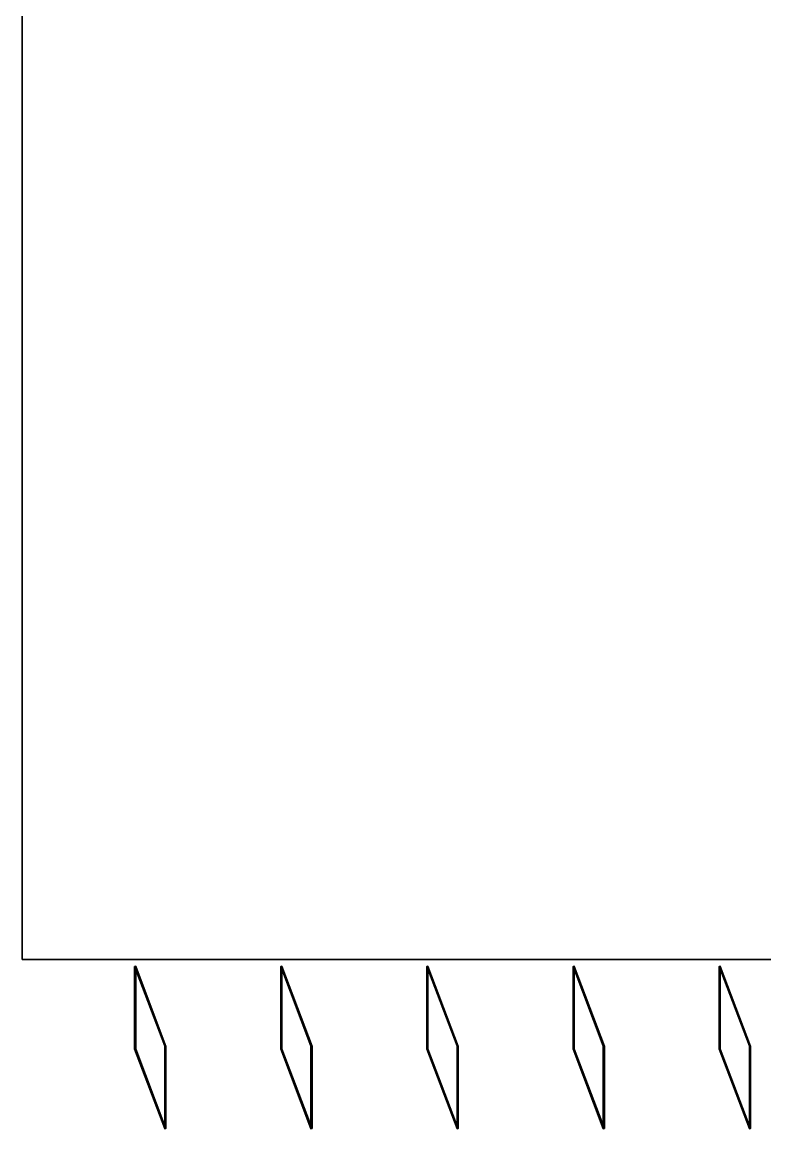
# Model space of a CAD drawing. Header units: metres. Extents: x -16.4 to 2.5, y -1.7 to 7.
# Drawn here: x -2.45 to 0.091, y -0.581 to 3.21 of the extents above; entities that cross this region are included whole.
import ezdxf

# ---------------------------------------------------------------- set-up
doc = ezdxf.new("R2010")
doc.units = ezdxf.units.M

msp = doc.modelspace()

# ---------------------------------------------------------------- linework, layer by layer
at = {"layer": 'Fixed Shading', "color": 9}
for points in [[(-2.06142, -0.02381, -1.24335), (-2.06529, -0.30738, -1.52546), (-2.06142, -0.30665, -1.52619)], [(-2.06142, -0.30665, -1.52619), (-2.06529, -0.30738, -1.52546), (-2.06142, -0.02381, -1.24335)], [(-1.9579, -0.29701, -0.97015), (-2.06529, -0.02454, -1.24262), (-2.06142, -0.02381, -1.24335)], [(-2.06142, -0.02381, -1.24335), (-2.06529, -0.02454, -1.24262), (-1.9579, -0.29701, -0.97015)], [(-2.06142, -0.02381, -0.74335), (-2.06529, -0.30738, -1.02546), (-2.06142, -0.30665, -1.02619)], [(-2.06142, -0.30665, -1.02619), (-2.06529, -0.30738, -1.02546), (-2.06142, -0.02381, -0.74335)], [(-1.9579, -0.29701, -0.47015), (-2.06529, -0.02454, -0.74262), (-2.06142, -0.02381, -0.74335)], [(-2.06142, -0.02381, -0.74335), (-2.06529, -0.02454, -0.74262), (-1.9579, -0.29701, -0.47015)], [(-2.06142, -0.02381, -0.24335), (-2.06529, -0.30738, -0.52546), (-2.06142, -0.30665, -0.52619)], [(-2.06142, -0.30665, -0.52619), (-2.06529, -0.30738, -0.52546), (-2.06142, -0.02381, -0.24335)], [(-1.9579, -0.29701, 0.02985), (-2.06529, -0.02454, -0.24262), (-2.06142, -0.02381, -0.24335)], [(-2.06142, -0.02381, -0.24335), (-2.06529, -0.02454, -0.24262), (-1.9579, -0.29701, 0.02985)], [(-2.06142, -0.02381, 0.25665), (-2.06529, -0.30738, -0.02546), (-2.06142, -0.30665, -0.02619)], [(-2.06142, -0.30665, -0.02619), (-2.06529, -0.30738, -0.02546), (-2.06142, -0.02381, 0.25665)], [(-1.9579, -0.29701, 0.52985), (-2.06529, -0.02454, 0.25738), (-2.06142, -0.02381, 0.25665)], [(-2.06142, -0.02381, 0.25665), (-2.06529, -0.02454, 0.25738), (-1.9579, -0.29701, 0.52985)], [(-2.06142, -0.02381, 0.75665), (-2.06529, -0.30738, 0.47454), (-2.06142, -0.30665, 0.47381)], [(-2.06142, -0.30665, 0.47381), (-2.06529, -0.30738, 0.47454), (-2.06142, -0.02381, 0.75665)], [(-1.9579, -0.29701, 1.02985), (-2.06529, -0.02454, 0.75738), (-2.06142, -0.02381, 0.75665)], [(-2.06142, -0.02381, 0.75665), (-2.06529, -0.02454, 0.75738), (-1.9579, -0.29701, 1.02985)], [(-2.06142, -0.02381, 1.25665), (-2.06529, -0.30738, 0.97454), (-2.06142, -0.30665, 0.97381)], [(-2.06142, -0.30665, 0.97381), (-2.06529, -0.30738, 0.97454), (-2.06142, -0.02381, 1.25665)], [(-1.9579, -0.29701, 1.52985), (-2.06529, -0.02454, 1.25738), (-2.06142, -0.02381, 1.25665)], [(-2.06142, -0.02381, 1.25665), (-2.06529, -0.02454, 1.25738), (-1.9579, -0.29701, 1.52985)], [(-1.96176, -0.58059, -1.25226), (-2.06529, -0.30738, -1.52546), (-2.06529, -0.02454, -1.24262), (-1.96176, -0.29774, -0.96941)], [(-1.96176, -0.29774, -0.96941), (-2.06529, -0.02454, -1.24262), (-2.06529, -0.30738, -1.52546), (-1.96176, -0.58059, -1.25226)], [(-1.96176, -0.58059, -0.75226), (-2.06529, -0.30738, -1.02546), (-2.06529, -0.02454, -0.74262), (-1.96176, -0.29774, -0.46941)], [(-1.96176, -0.29774, -0.46941), (-2.06529, -0.02454, -0.74262), (-2.06529, -0.30738, -1.02546), (-1.96176, -0.58059, -0.75226)], [(-1.96176, -0.58059, -0.25226), (-2.06529, -0.30738, -0.52546), (-2.06529, -0.02454, -0.24262), (-1.96176, -0.29774, 0.03059)], [(-1.96176, -0.29774, 0.03059), (-2.06529, -0.02454, -0.24262), (-2.06529, -0.30738, -0.52546), (-1.96176, -0.58059, -0.25226)], [(-1.96176, -0.58059, 0.24774), (-2.06529, -0.30738, -0.02546), (-2.06529, -0.02454, 0.25738), (-1.96176, -0.29774, 0.53059)], [(-1.96176, -0.29774, 0.53059), (-2.06529, -0.02454, 0.25738), (-2.06529, -0.30738, -0.02546), (-1.96176, -0.58059, 0.24774)], [(-1.96176, -0.58059, 0.74774), (-2.06529, -0.30738, 0.47454), (-2.06529, -0.02454, 0.75738), (-1.96176, -0.29774, 1.03059)], [(-1.96176, -0.29774, 1.03059), (-2.06529, -0.02454, 0.75738), (-2.06529, -0.30738, 0.47454), (-1.96176, -0.58059, 0.74774)], [(-1.96176, -0.58059, 1.24774), (-2.06529, -0.30738, 0.97454), (-2.06529, -0.02454, 1.25738), (-1.96176, -0.29774, 1.53059)], [(-1.96176, -0.29774, 1.53059), (-2.06529, -0.02454, 1.25738), (-2.06529, -0.30738, 0.97454), (-1.96176, -0.58059, 1.24774)], [(-1.9579, -0.29701, -0.97015), (-2.06142, -0.02381, -1.24335), (-2.06142, -0.30665, -1.52619), (-1.9579, -0.57985, -1.25299)], [(-1.9579, -0.57985, -1.25299), (-2.06142, -0.30665, -1.52619), (-2.06142, -0.02381, -1.24335), (-1.9579, -0.29701, -0.97015)], [(-1.9579, -0.29701, -0.47015), (-2.06142, -0.02381, -0.74335), (-2.06142, -0.30665, -1.02619), (-1.9579, -0.57985, -0.75299)], [(-1.9579, -0.57985, -0.75299), (-2.06142, -0.30665, -1.02619), (-2.06142, -0.02381, -0.74335), (-1.9579, -0.29701, -0.47015)], [(-1.9579, -0.29701, 0.02985), (-2.06142, -0.02381, -0.24335), (-2.06142, -0.30665, -0.52619), (-1.9579, -0.57985, -0.25299)], [(-1.9579, -0.57985, -0.25299), (-2.06142, -0.30665, -0.52619), (-2.06142, -0.02381, -0.24335), (-1.9579, -0.29701, 0.02985)], [(-1.9579, -0.29701, 0.52985), (-2.06142, -0.02381, 0.25665), (-2.06142, -0.30665, -0.02619), (-1.9579, -0.57985, 0.24701)], [(-1.9579, -0.57985, 0.24701), (-2.06142, -0.30665, -0.02619), (-2.06142, -0.02381, 0.25665), (-1.9579, -0.29701, 0.52985)], [(-1.9579, -0.29701, 1.02985), (-2.06142, -0.02381, 0.75665), (-2.06142, -0.30665, 0.47381), (-1.9579, -0.57985, 0.74701)], [(-1.9579, -0.57985, 0.74701), (-2.06142, -0.30665, 0.47381), (-2.06142, -0.02381, 0.75665), (-1.9579, -0.29701, 1.02985)], [(-1.9579, -0.29701, 1.52985), (-2.06142, -0.02381, 1.25665), (-2.06142, -0.30665, 0.97381), (-1.9579, -0.57985, 1.24701)], [(-1.9579, -0.57985, 1.24701), (-2.06142, -0.30665, 0.97381), (-2.06142, -0.02381, 1.25665), (-1.9579, -0.29701, 1.52985)], [(-1.56142, -0.02381, -1.24335), (-1.56529, -0.30738, -1.52546), (-1.56142, -0.30665, -1.52619)], [(-1.56142, -0.30665, -1.52619), (-1.56529, -0.30738, -1.52546), (-1.56142, -0.02381, -1.24335)], [(-1.4579, -0.29701, -0.97015), (-1.56529, -0.02454, -1.24262), (-1.56142, -0.02381, -1.24335)], [(-1.56142, -0.02381, -1.24335), (-1.56529, -0.02454, -1.24262), (-1.4579, -0.29701, -0.97015)], [(-1.56142, -0.02381, -0.74335), (-1.56529, -0.30738, -1.02546), (-1.56142, -0.30665, -1.02619)], [(-1.56142, -0.30665, -1.02619), (-1.56529, -0.30738, -1.02546), (-1.56142, -0.02381, -0.74335)], [(-1.4579, -0.29701, -0.47015), (-1.56529, -0.02454, -0.74262), (-1.56142, -0.02381, -0.74335)], [(-1.56142, -0.02381, -0.74335), (-1.56529, -0.02454, -0.74262), (-1.4579, -0.29701, -0.47015)], [(-1.56142, -0.02381, -0.24335), (-1.56529, -0.30738, -0.52546), (-1.56142, -0.30665, -0.52619)], [(-1.56142, -0.30665, -0.52619), (-1.56529, -0.30738, -0.52546), (-1.56142, -0.02381, -0.24335)], [(-1.4579, -0.29701, 0.02985), (-1.56529, -0.02454, -0.24262), (-1.56142, -0.02381, -0.24335)], [(-1.56142, -0.02381, -0.24335), (-1.56529, -0.02454, -0.24262), (-1.4579, -0.29701, 0.02985)], [(-1.56142, -0.02381, 0.25665), (-1.56529, -0.30738, -0.02546), (-1.56142, -0.30665, -0.02619)], [(-1.56142, -0.30665, -0.02619), (-1.56529, -0.30738, -0.02546), (-1.56142, -0.02381, 0.25665)], [(-1.4579, -0.29701, 0.52985), (-1.56529, -0.02454, 0.25738), (-1.56142, -0.02381, 0.25665)], [(-1.56142, -0.02381, 0.25665), (-1.56529, -0.02454, 0.25738), (-1.4579, -0.29701, 0.52985)], [(-1.56142, -0.02381, 0.75665), (-1.56529, -0.30738, 0.47454), (-1.56142, -0.30665, 0.47381)], [(-1.56142, -0.30665, 0.47381), (-1.56529, -0.30738, 0.47454), (-1.56142, -0.02381, 0.75665)], [(-1.4579, -0.29701, 1.02985), (-1.56529, -0.02454, 0.75738), (-1.56142, -0.02381, 0.75665)], [(-1.56142, -0.02381, 0.75665), (-1.56529, -0.02454, 0.75738), (-1.4579, -0.29701, 1.02985)], [(-1.56142, -0.02381, 1.25665), (-1.56529, -0.30738, 0.97454), (-1.56142, -0.30665, 0.97381)], [(-1.56142, -0.30665, 0.97381), (-1.56529, -0.30738, 0.97454), (-1.56142, -0.02381, 1.25665)], [(-1.4579, -0.29701, 1.52985), (-1.56529, -0.02454, 1.25738), (-1.56142, -0.02381, 1.25665)], [(-1.56142, -0.02381, 1.25665), (-1.56529, -0.02454, 1.25738), (-1.4579, -0.29701, 1.52985)], [(-1.46176, -0.58059, -1.25226), (-1.56529, -0.30738, -1.52546), (-1.56529, -0.02454, -1.24262), (-1.46176, -0.29774, -0.96941)], [(-1.46176, -0.29774, -0.96941), (-1.56529, -0.02454, -1.24262), (-1.56529, -0.30738, -1.52546), (-1.46176, -0.58059, -1.25226)], [(-1.46176, -0.58059, -0.75226), (-1.56529, -0.30738, -1.02546), (-1.56529, -0.02454, -0.74262), (-1.46176, -0.29774, -0.46941)], [(-1.46176, -0.29774, -0.46941), (-1.56529, -0.02454, -0.74262), (-1.56529, -0.30738, -1.02546), (-1.46176, -0.58059, -0.75226)], [(-1.46176, -0.58059, -0.25226), (-1.56529, -0.30738, -0.52546), (-1.56529, -0.02454, -0.24262), (-1.46176, -0.29774, 0.03059)], [(-1.46176, -0.29774, 0.03059), (-1.56529, -0.02454, -0.24262), (-1.56529, -0.30738, -0.52546), (-1.46176, -0.58059, -0.25226)], [(-1.46176, -0.58059, 0.24774), (-1.56529, -0.30738, -0.02546), (-1.56529, -0.02454, 0.25738), (-1.46176, -0.29774, 0.53059)], [(-1.46176, -0.29774, 0.53059), (-1.56529, -0.02454, 0.25738), (-1.56529, -0.30738, -0.02546), (-1.46176, -0.58059, 0.24774)], [(-1.46176, -0.58059, 0.74774), (-1.56529, -0.30738, 0.47454), (-1.56529, -0.02454, 0.75738), (-1.46176, -0.29774, 1.03059)], [(-1.46176, -0.29774, 1.03059), (-1.56529, -0.02454, 0.75738), (-1.56529, -0.30738, 0.47454), (-1.46176, -0.58059, 0.74774)], [(-1.46176, -0.58059, 1.24774), (-1.56529, -0.30738, 0.97454), (-1.56529, -0.02454, 1.25738), (-1.46176, -0.29774, 1.53059)], [(-1.46176, -0.29774, 1.53059), (-1.56529, -0.02454, 1.25738), (-1.56529, -0.30738, 0.97454), (-1.46176, -0.58059, 1.24774)], [(-1.4579, -0.29701, -0.97015), (-1.56142, -0.02381, -1.24335), (-1.56142, -0.30665, -1.52619), (-1.4579, -0.57985, -1.25299)], [(-1.4579, -0.57985, -1.25299), (-1.56142, -0.30665, -1.52619), (-1.56142, -0.02381, -1.24335), (-1.4579, -0.29701, -0.97015)], [(-1.4579, -0.29701, -0.47015), (-1.56142, -0.02381, -0.74335), (-1.56142, -0.30665, -1.02619), (-1.4579, -0.57985, -0.75299)], [(-1.4579, -0.57985, -0.75299), (-1.56142, -0.30665, -1.02619), (-1.56142, -0.02381, -0.74335), (-1.4579, -0.29701, -0.47015)], [(-1.4579, -0.29701, 0.02985), (-1.56142, -0.02381, -0.24335), (-1.56142, -0.30665, -0.52619), (-1.4579, -0.57985, -0.25299)], [(-1.4579, -0.57985, -0.25299), (-1.56142, -0.30665, -0.52619), (-1.56142, -0.02381, -0.24335), (-1.4579, -0.29701, 0.02985)], [(-1.4579, -0.29701, 0.52985), (-1.56142, -0.02381, 0.25665), (-1.56142, -0.30665, -0.02619), (-1.4579, -0.57985, 0.24701)], [(-1.4579, -0.57985, 0.24701), (-1.56142, -0.30665, -0.02619), (-1.56142, -0.02381, 0.25665), (-1.4579, -0.29701, 0.52985)], [(-1.4579, -0.29701, 1.02985), (-1.56142, -0.02381, 0.75665), (-1.56142, -0.30665, 0.47381), (-1.4579, -0.57985, 0.74701)], [(-1.4579, -0.57985, 0.74701), (-1.56142, -0.30665, 0.47381), (-1.56142, -0.02381, 0.75665), (-1.4579, -0.29701, 1.02985)], [(-1.4579, -0.29701, 1.52985), (-1.56142, -0.02381, 1.25665), (-1.56142, -0.30665, 0.97381), (-1.4579, -0.57985, 1.24701)], [(-1.4579, -0.57985, 1.24701), (-1.56142, -0.30665, 0.97381), (-1.56142, -0.02381, 1.25665), (-1.4579, -0.29701, 1.52985)], [(-1.06142, -0.02381, -1.24335), (-1.06529, -0.30738, -1.52546), (-1.06142, -0.30665, -1.52619)], [(-1.06142, -0.30665, -1.52619), (-1.06529, -0.30738, -1.52546), (-1.06142, -0.02381, -1.24335)], [(-0.9579, -0.29701, -0.97015), (-1.06529, -0.02454, -1.24262), (-1.06142, -0.02381, -1.24335)], [(-1.06142, -0.02381, -1.24335), (-1.06529, -0.02454, -1.24262), (-0.9579, -0.29701, -0.97015)], [(-1.06142, -0.02381, -0.74335), (-1.06529, -0.30738, -1.02546), (-1.06142, -0.30665, -1.02619)], [(-1.06142, -0.30665, -1.02619), (-1.06529, -0.30738, -1.02546), (-1.06142, -0.02381, -0.74335)], [(-0.9579, -0.29701, -0.47015), (-1.06529, -0.02454, -0.74262), (-1.06142, -0.02381, -0.74335)], [(-1.06142, -0.02381, -0.74335), (-1.06529, -0.02454, -0.74262), (-0.9579, -0.29701, -0.47015)], [(-1.06142, -0.02381, -0.24335), (-1.06529, -0.30738, -0.52546), (-1.06142, -0.30665, -0.52619)], [(-1.06142, -0.30665, -0.52619), (-1.06529, -0.30738, -0.52546), (-1.06142, -0.02381, -0.24335)], [(-0.9579, -0.29701, 0.02985), (-1.06529, -0.02454, -0.24262), (-1.06142, -0.02381, -0.24335)], [(-1.06142, -0.02381, -0.24335), (-1.06529, -0.02454, -0.24262), (-0.9579, -0.29701, 0.02985)], [(-1.06142, -0.02381, 0.25665), (-1.06529, -0.30738, -0.02546), (-1.06142, -0.30665, -0.02619)], [(-1.06142, -0.30665, -0.02619), (-1.06529, -0.30738, -0.02546), (-1.06142, -0.02381, 0.25665)], [(-0.9579, -0.29701, 0.52985), (-1.06529, -0.02454, 0.25738), (-1.06142, -0.02381, 0.25665)], [(-1.06142, -0.02381, 0.25665), (-1.06529, -0.02454, 0.25738), (-0.9579, -0.29701, 0.52985)], [(-1.06142, -0.02381, 0.75665), (-1.06529, -0.30738, 0.47454), (-1.06142, -0.30665, 0.47381)], [(-1.06142, -0.30665, 0.47381), (-1.06529, -0.30738, 0.47454), (-1.06142, -0.02381, 0.75665)], [(-0.9579, -0.29701, 1.02985), (-1.06529, -0.02454, 0.75738), (-1.06142, -0.02381, 0.75665)], [(-1.06142, -0.02381, 0.75665), (-1.06529, -0.02454, 0.75738), (-0.9579, -0.29701, 1.02985)], [(-1.06142, -0.02381, 1.25665), (-1.06529, -0.30738, 0.97454), (-1.06142, -0.30665, 0.97381)], [(-1.06142, -0.30665, 0.97381), (-1.06529, -0.30738, 0.97454), (-1.06142, -0.02381, 1.25665)], [(-0.9579, -0.29701, 1.52985), (-1.06529, -0.02454, 1.25738), (-1.06142, -0.02381, 1.25665)], [(-1.06142, -0.02381, 1.25665), (-1.06529, -0.02454, 1.25738), (-0.9579, -0.29701, 1.52985)], [(-0.96176, -0.58059, -1.25226), (-1.06529, -0.30738, -1.52546), (-1.06529, -0.02454, -1.24262), (-0.96176, -0.29774, -0.96941)], [(-0.96176, -0.29774, -0.96941), (-1.06529, -0.02454, -1.24262), (-1.06529, -0.30738, -1.52546), (-0.96176, -0.58059, -1.25226)], [(-0.96176, -0.58059, -0.75226), (-1.06529, -0.30738, -1.02546), (-1.06529, -0.02454, -0.74262), (-0.96176, -0.29774, -0.46941)], [(-0.96176, -0.29774, -0.46941), (-1.06529, -0.02454, -0.74262), (-1.06529, -0.30738, -1.02546), (-0.96176, -0.58059, -0.75226)], [(-0.96176, -0.58059, -0.25226), (-1.06529, -0.30738, -0.52546), (-1.06529, -0.02454, -0.24262), (-0.96176, -0.29774, 0.03059)], [(-0.96176, -0.29774, 0.03059), (-1.06529, -0.02454, -0.24262), (-1.06529, -0.30738, -0.52546), (-0.96176, -0.58059, -0.25226)], [(-0.96176, -0.58059, 0.24774), (-1.06529, -0.30738, -0.02546), (-1.06529, -0.02454, 0.25738), (-0.96176, -0.29774, 0.53059)], [(-0.96176, -0.29774, 0.53059), (-1.06529, -0.02454, 0.25738), (-1.06529, -0.30738, -0.02546), (-0.96176, -0.58059, 0.24774)], [(-0.96176, -0.58059, 0.74774), (-1.06529, -0.30738, 0.47454), (-1.06529, -0.02454, 0.75738), (-0.96176, -0.29774, 1.03059)], [(-0.96176, -0.29774, 1.03059), (-1.06529, -0.02454, 0.75738), (-1.06529, -0.30738, 0.47454), (-0.96176, -0.58059, 0.74774)], [(-0.96176, -0.58059, 1.24774), (-1.06529, -0.30738, 0.97454), (-1.06529, -0.02454, 1.25738), (-0.96176, -0.29774, 1.53059)], [(-0.96176, -0.29774, 1.53059), (-1.06529, -0.02454, 1.25738), (-1.06529, -0.30738, 0.97454), (-0.96176, -0.58059, 1.24774)], [(-0.9579, -0.29701, -0.97015), (-1.06142, -0.02381, -1.24335), (-1.06142, -0.30665, -1.52619), (-0.9579, -0.57985, -1.25299)], [(-0.9579, -0.57985, -1.25299), (-1.06142, -0.30665, -1.52619), (-1.06142, -0.02381, -1.24335), (-0.9579, -0.29701, -0.97015)], [(-0.9579, -0.29701, -0.47015), (-1.06142, -0.02381, -0.74335), (-1.06142, -0.30665, -1.02619), (-0.9579, -0.57985, -0.75299)], [(-0.9579, -0.57985, -0.75299), (-1.06142, -0.30665, -1.02619), (-1.06142, -0.02381, -0.74335), (-0.9579, -0.29701, -0.47015)], [(-0.9579, -0.29701, 0.02985), (-1.06142, -0.02381, -0.24335), (-1.06142, -0.30665, -0.52619), (-0.9579, -0.57985, -0.25299)], [(-0.9579, -0.57985, -0.25299), (-1.06142, -0.30665, -0.52619), (-1.06142, -0.02381, -0.24335), (-0.9579, -0.29701, 0.02985)], [(-0.9579, -0.29701, 0.52985), (-1.06142, -0.02381, 0.25665), (-1.06142, -0.30665, -0.02619), (-0.9579, -0.57985, 0.24701)], [(-0.9579, -0.57985, 0.24701), (-1.06142, -0.30665, -0.02619), (-1.06142, -0.02381, 0.25665), (-0.9579, -0.29701, 0.52985)], [(-0.9579, -0.29701, 1.02985), (-1.06142, -0.02381, 0.75665), (-1.06142, -0.30665, 0.47381), (-0.9579, -0.57985, 0.74701)], [(-0.9579, -0.57985, 0.74701), (-1.06142, -0.30665, 0.47381), (-1.06142, -0.02381, 0.75665), (-0.9579, -0.29701, 1.02985)], [(-0.9579, -0.29701, 1.52985), (-1.06142, -0.02381, 1.25665), (-1.06142, -0.30665, 0.97381), (-0.9579, -0.57985, 1.24701)], [(-0.9579, -0.57985, 1.24701), (-1.06142, -0.30665, 0.97381), (-1.06142, -0.02381, 1.25665), (-0.9579, -0.29701, 1.52985)], [(-0.56142, -0.02381, -1.24335), (-0.56529, -0.30738, -1.52546), (-0.56142, -0.30665, -1.52619)], [(-0.56142, -0.30665, -1.52619), (-0.56529, -0.30738, -1.52546), (-0.56142, -0.02381, -1.24335)], [(-0.4579, -0.29701, -0.97015), (-0.56529, -0.02454, -1.24262), (-0.56142, -0.02381, -1.24335)], [(-0.56142, -0.02381, -1.24335), (-0.56529, -0.02454, -1.24262), (-0.4579, -0.29701, -0.97015)], [(-0.56142, -0.02381, -0.74335), (-0.56529, -0.30738, -1.02546), (-0.56142, -0.30665, -1.02619)], [(-0.56142, -0.30665, -1.02619), (-0.56529, -0.30738, -1.02546), (-0.56142, -0.02381, -0.74335)], [(-0.4579, -0.29701, -0.47015), (-0.56529, -0.02454, -0.74262), (-0.56142, -0.02381, -0.74335)], [(-0.56142, -0.02381, -0.74335), (-0.56529, -0.02454, -0.74262), (-0.4579, -0.29701, -0.47015)], [(-0.56142, -0.02381, -0.24335), (-0.56529, -0.30738, -0.52546), (-0.56142, -0.30665, -0.52619)], [(-0.56142, -0.30665, -0.52619), (-0.56529, -0.30738, -0.52546), (-0.56142, -0.02381, -0.24335)], [(-0.4579, -0.29701, 0.02985), (-0.56529, -0.02454, -0.24262), (-0.56142, -0.02381, -0.24335)], [(-0.56142, -0.02381, -0.24335), (-0.56529, -0.02454, -0.24262), (-0.4579, -0.29701, 0.02985)], [(-0.56142, -0.02381, 0.25665), (-0.56529, -0.30738, -0.02546), (-0.56142, -0.30665, -0.02619)], [(-0.56142, -0.30665, -0.02619), (-0.56529, -0.30738, -0.02546), (-0.56142, -0.02381, 0.25665)], [(-0.4579, -0.29701, 0.52985), (-0.56529, -0.02454, 0.25738), (-0.56142, -0.02381, 0.25665)], [(-0.56142, -0.02381, 0.25665), (-0.56529, -0.02454, 0.25738), (-0.4579, -0.29701, 0.52985)], [(-0.56142, -0.02381, 0.75665), (-0.56529, -0.30738, 0.47454), (-0.56142, -0.30665, 0.47381)], [(-0.56142, -0.30665, 0.47381), (-0.56529, -0.30738, 0.47454), (-0.56142, -0.02381, 0.75665)], [(-0.4579, -0.29701, 1.02985), (-0.56529, -0.02454, 0.75738), (-0.56142, -0.02381, 0.75665)], [(-0.56142, -0.02381, 0.75665), (-0.56529, -0.02454, 0.75738), (-0.4579, -0.29701, 1.02985)], [(-0.56142, -0.02381, 1.25665), (-0.56529, -0.30738, 0.97454), (-0.56142, -0.30665, 0.97381)], [(-0.56142, -0.30665, 0.97381), (-0.56529, -0.30738, 0.97454), (-0.56142, -0.02381, 1.25665)], [(-0.4579, -0.29701, 1.52985), (-0.56529, -0.02454, 1.25738), (-0.56142, -0.02381, 1.25665)], [(-0.56142, -0.02381, 1.25665), (-0.56529, -0.02454, 1.25738), (-0.4579, -0.29701, 1.52985)], [(-0.46176, -0.58059, -1.25226), (-0.56529, -0.30738, -1.52546), (-0.56529, -0.02454, -1.24262), (-0.46176, -0.29774, -0.96941)], [(-0.46176, -0.29774, -0.96941), (-0.56529, -0.02454, -1.24262), (-0.56529, -0.30738, -1.52546), (-0.46176, -0.58059, -1.25226)], [(-0.46176, -0.58059, -0.75226), (-0.56529, -0.30738, -1.02546), (-0.56529, -0.02454, -0.74262), (-0.46176, -0.29774, -0.46941)], [(-0.46176, -0.29774, -0.46941), (-0.56529, -0.02454, -0.74262), (-0.56529, -0.30738, -1.02546), (-0.46176, -0.58059, -0.75226)], [(-0.46176, -0.58059, -0.25226), (-0.56529, -0.30738, -0.52546), (-0.56529, -0.02454, -0.24262), (-0.46176, -0.29774, 0.03059)], [(-0.46176, -0.29774, 0.03059), (-0.56529, -0.02454, -0.24262), (-0.56529, -0.30738, -0.52546), (-0.46176, -0.58059, -0.25226)], [(-0.46176, -0.58059, 0.24774), (-0.56529, -0.30738, -0.02546), (-0.56529, -0.02454, 0.25738), (-0.46176, -0.29774, 0.53059)], [(-0.46176, -0.29774, 0.53059), (-0.56529, -0.02454, 0.25738), (-0.56529, -0.30738, -0.02546), (-0.46176, -0.58059, 0.24774)], [(-0.46176, -0.58059, 0.74774), (-0.56529, -0.30738, 0.47454), (-0.56529, -0.02454, 0.75738), (-0.46176, -0.29774, 1.03059)], [(-0.46176, -0.29774, 1.03059), (-0.56529, -0.02454, 0.75738), (-0.56529, -0.30738, 0.47454), (-0.46176, -0.58059, 0.74774)], [(-0.46176, -0.58059, 1.24774), (-0.56529, -0.30738, 0.97454), (-0.56529, -0.02454, 1.25738), (-0.46176, -0.29774, 1.53059)], [(-0.46176, -0.29774, 1.53059), (-0.56529, -0.02454, 1.25738), (-0.56529, -0.30738, 0.97454), (-0.46176, -0.58059, 1.24774)], [(-0.4579, -0.29701, -0.97015), (-0.56142, -0.02381, -1.24335), (-0.56142, -0.30665, -1.52619), (-0.4579, -0.57985, -1.25299)], [(-0.4579, -0.57985, -1.25299), (-0.56142, -0.30665, -1.52619), (-0.56142, -0.02381, -1.24335), (-0.4579, -0.29701, -0.97015)], [(-0.4579, -0.29701, -0.47015), (-0.56142, -0.02381, -0.74335), (-0.56142, -0.30665, -1.02619), (-0.4579, -0.57985, -0.75299)], [(-0.4579, -0.57985, -0.75299), (-0.56142, -0.30665, -1.02619), (-0.56142, -0.02381, -0.74335), (-0.4579, -0.29701, -0.47015)], [(-0.4579, -0.29701, 0.02985), (-0.56142, -0.02381, -0.24335), (-0.56142, -0.30665, -0.52619), (-0.4579, -0.57985, -0.25299)], [(-0.4579, -0.57985, -0.25299), (-0.56142, -0.30665, -0.52619), (-0.56142, -0.02381, -0.24335), (-0.4579, -0.29701, 0.02985)], [(-0.4579, -0.29701, 0.52985), (-0.56142, -0.02381, 0.25665), (-0.56142, -0.30665, -0.02619), (-0.4579, -0.57985, 0.24701)], [(-0.4579, -0.57985, 0.24701), (-0.56142, -0.30665, -0.02619), (-0.56142, -0.02381, 0.25665), (-0.4579, -0.29701, 0.52985)], [(-0.4579, -0.29701, 1.02985), (-0.56142, -0.02381, 0.75665), (-0.56142, -0.30665, 0.47381), (-0.4579, -0.57985, 0.74701)], [(-0.4579, -0.57985, 0.74701), (-0.56142, -0.30665, 0.47381), (-0.56142, -0.02381, 0.75665), (-0.4579, -0.29701, 1.02985)], [(-0.4579, -0.29701, 1.52985), (-0.56142, -0.02381, 1.25665), (-0.56142, -0.30665, 0.97381), (-0.4579, -0.57985, 1.24701)], [(-0.4579, -0.57985, 1.24701), (-0.56142, -0.30665, 0.97381), (-0.56142, -0.02381, 1.25665), (-0.4579, -0.29701, 1.52985)], [(-0.06142, -0.02381, -1.24335), (-0.06529, -0.30738, -1.52546), (-0.06142, -0.30665, -1.52619)], [(-0.06142, -0.30665, -1.52619), (-0.06529, -0.30738, -1.52546), (-0.06142, -0.02381, -1.24335)], [(0.0421, -0.29701, -0.97015), (-0.06529, -0.02454, -1.24262), (-0.06142, -0.02381, -1.24335)], [(-0.06142, -0.02381, -1.24335), (-0.06529, -0.02454, -1.24262), (0.0421, -0.29701, -0.97015)], [(-0.06142, -0.02381, -0.74335), (-0.06529, -0.30738, -1.02546), (-0.06142, -0.30665, -1.02619)], [(-0.06142, -0.30665, -1.02619), (-0.06529, -0.30738, -1.02546), (-0.06142, -0.02381, -0.74335)], [(0.0421, -0.29701, -0.47015), (-0.06529, -0.02454, -0.74262), (-0.06142, -0.02381, -0.74335)], [(-0.06142, -0.02381, -0.74335), (-0.06529, -0.02454, -0.74262), (0.0421, -0.29701, -0.47015)], [(-0.06142, -0.02381, -0.24335), (-0.06529, -0.30738, -0.52546), (-0.06142, -0.30665, -0.52619)], [(-0.06142, -0.30665, -0.52619), (-0.06529, -0.30738, -0.52546), (-0.06142, -0.02381, -0.24335)], [(0.0421, -0.29701, 0.02985), (-0.06529, -0.02454, -0.24262), (-0.06142, -0.02381, -0.24335)], [(-0.06142, -0.02381, -0.24335), (-0.06529, -0.02454, -0.24262), (0.0421, -0.29701, 0.02985)], [(-0.06142, -0.02381, 0.25665), (-0.06529, -0.30738, -0.02546), (-0.06142, -0.30665, -0.02619)], [(-0.06142, -0.30665, -0.02619), (-0.06529, -0.30738, -0.02546), (-0.06142, -0.02381, 0.25665)], [(0.0421, -0.29701, 0.52985), (-0.06529, -0.02454, 0.25738), (-0.06142, -0.02381, 0.25665)], [(-0.06142, -0.02381, 0.25665), (-0.06529, -0.02454, 0.25738), (0.0421, -0.29701, 0.52985)], [(-0.06142, -0.02381, 0.75665), (-0.06529, -0.30738, 0.47454), (-0.06142, -0.30665, 0.47381)], [(-0.06142, -0.30665, 0.47381), (-0.06529, -0.30738, 0.47454), (-0.06142, -0.02381, 0.75665)], [(0.0421, -0.29701, 1.02985), (-0.06529, -0.02454, 0.75738), (-0.06142, -0.02381, 0.75665)], [(-0.06142, -0.02381, 0.75665), (-0.06529, -0.02454, 0.75738), (0.0421, -0.29701, 1.02985)], [(-0.06142, -0.02381, 1.25665), (-0.06529, -0.30738, 0.97454), (-0.06142, -0.30665, 0.97381)], [(-0.06142, -0.30665, 0.97381), (-0.06529, -0.30738, 0.97454), (-0.06142, -0.02381, 1.25665)], [(0.0421, -0.29701, 1.52985), (-0.06529, -0.02454, 1.25738), (-0.06142, -0.02381, 1.25665)], [(-0.06142, -0.02381, 1.25665), (-0.06529, -0.02454, 1.25738), (0.0421, -0.29701, 1.52985)], [(0.03824, -0.58059, -1.25226), (-0.06529, -0.30738, -1.52546), (-0.06529, -0.02454, -1.24262), (0.03824, -0.29774, -0.96941)], [(0.03824, -0.29774, -0.96941), (-0.06529, -0.02454, -1.24262), (-0.06529, -0.30738, -1.52546), (0.03824, -0.58059, -1.25226)], [(0.03824, -0.58059, -0.75226), (-0.06529, -0.30738, -1.02546), (-0.06529, -0.02454, -0.74262), (0.03824, -0.29774, -0.46941)], [(0.03824, -0.29774, -0.46941), (-0.06529, -0.02454, -0.74262), (-0.06529, -0.30738, -1.02546), (0.03824, -0.58059, -0.75226)], [(0.03824, -0.58059, -0.25226), (-0.06529, -0.30738, -0.52546), (-0.06529, -0.02454, -0.24262), (0.03824, -0.29774, 0.03059)], [(0.03824, -0.29774, 0.03059), (-0.06529, -0.02454, -0.24262), (-0.06529, -0.30738, -0.52546), (0.03824, -0.58059, -0.25226)], [(0.03824, -0.58059, 0.24774), (-0.06529, -0.30738, -0.02546), (-0.06529, -0.02454, 0.25738), (0.03824, -0.29774, 0.53059)], [(0.03824, -0.29774, 0.53059), (-0.06529, -0.02454, 0.25738), (-0.06529, -0.30738, -0.02546), (0.03824, -0.58059, 0.24774)], [(0.03824, -0.58059, 0.74774), (-0.06529, -0.30738, 0.47454), (-0.06529, -0.02454, 0.75738), (0.03824, -0.29774, 1.03059)], [(0.03824, -0.29774, 1.03059), (-0.06529, -0.02454, 0.75738), (-0.06529, -0.30738, 0.47454), (0.03824, -0.58059, 0.74774)], [(0.03824, -0.58059, 1.24774), (-0.06529, -0.30738, 0.97454), (-0.06529, -0.02454, 1.25738), (0.03824, -0.29774, 1.53059)], [(0.03824, -0.29774, 1.53059), (-0.06529, -0.02454, 1.25738), (-0.06529, -0.30738, 0.97454), (0.03824, -0.58059, 1.24774)], [(0.0421, -0.29701, -0.97015), (-0.06142, -0.02381, -1.24335), (-0.06142, -0.30665, -1.52619), (0.0421, -0.57985, -1.25299)], [(0.0421, -0.57985, -1.25299), (-0.06142, -0.30665, -1.52619), (-0.06142, -0.02381, -1.24335), (0.0421, -0.29701, -0.97015)], [(0.0421, -0.29701, -0.47015), (-0.06142, -0.02381, -0.74335), (-0.06142, -0.30665, -1.02619), (0.0421, -0.57985, -0.75299)], [(0.0421, -0.57985, -0.75299), (-0.06142, -0.30665, -1.02619), (-0.06142, -0.02381, -0.74335), (0.0421, -0.29701, -0.47015)], [(0.0421, -0.29701, 0.02985), (-0.06142, -0.02381, -0.24335), (-0.06142, -0.30665, -0.52619), (0.0421, -0.57985, -0.25299)], [(0.0421, -0.57985, -0.25299), (-0.06142, -0.30665, -0.52619), (-0.06142, -0.02381, -0.24335), (0.0421, -0.29701, 0.02985)], [(0.0421, -0.29701, 0.52985), (-0.06142, -0.02381, 0.25665), (-0.06142, -0.30665, -0.02619), (0.0421, -0.57985, 0.24701)], [(0.0421, -0.57985, 0.24701), (-0.06142, -0.30665, -0.02619), (-0.06142, -0.02381, 0.25665), (0.0421, -0.29701, 0.52985)], [(0.0421, -0.29701, 1.02985), (-0.06142, -0.02381, 0.75665), (-0.06142, -0.30665, 0.47381), (0.0421, -0.57985, 0.74701)], [(0.0421, -0.57985, 0.74701), (-0.06142, -0.30665, 0.47381), (-0.06142, -0.02381, 0.75665), (0.0421, -0.29701, 1.02985)], [(0.0421, -0.29701, 1.52985), (-0.06142, -0.02381, 1.25665), (-0.06142, -0.30665, 0.97381), (0.0421, -0.57985, 1.24701)], [(0.0421, -0.57985, 1.24701), (-0.06142, -0.30665, 0.97381), (-0.06142, -0.02381, 1.25665), (0.0421, -0.29701, 1.52985)], [(-1.9579, -0.57985, -1.25299), (-1.96176, -0.29774, -0.96941), (-1.9579, -0.29701, -0.97015)], [(-1.9579, -0.29701, -0.97015), (-1.96176, -0.29774, -0.96941), (-1.9579, -0.57985, -1.25299)], [(-1.9579, -0.57985, -0.75299), (-1.96176, -0.29774, -0.46941), (-1.9579, -0.29701, -0.47015)], [(-1.9579, -0.29701, -0.47015), (-1.96176, -0.29774, -0.46941), (-1.9579, -0.57985, -0.75299)], [(-1.9579, -0.57985, -0.25299), (-1.96176, -0.29774, 0.03059), (-1.9579, -0.29701, 0.02985)], [(-1.9579, -0.29701, 0.02985), (-1.96176, -0.29774, 0.03059), (-1.9579, -0.57985, -0.25299)], [(-1.9579, -0.57985, 0.24701), (-1.96176, -0.29774, 0.53059), (-1.9579, -0.29701, 0.52985)], [(-1.9579, -0.29701, 0.52985), (-1.96176, -0.29774, 0.53059), (-1.9579, -0.57985, 0.24701)], [(-1.9579, -0.57985, 0.74701), (-1.96176, -0.29774, 1.03059), (-1.9579, -0.29701, 1.02985)], [(-1.9579, -0.29701, 1.02985), (-1.96176, -0.29774, 1.03059), (-1.9579, -0.57985, 0.74701)], [(-1.9579, -0.57985, 1.24701), (-1.96176, -0.29774, 1.53059), (-1.9579, -0.29701, 1.52985)], [(-1.9579, -0.29701, 1.52985), (-1.96176, -0.29774, 1.53059), (-1.9579, -0.57985, 1.24701)], [(-1.4579, -0.57985, -1.25299), (-1.46176, -0.29774, -0.96941), (-1.4579, -0.29701, -0.97015)], [(-1.4579, -0.29701, -0.97015), (-1.46176, -0.29774, -0.96941), (-1.4579, -0.57985, -1.25299)], [(-1.4579, -0.57985, -0.75299), (-1.46176, -0.29774, -0.46941), (-1.4579, -0.29701, -0.47015)], [(-1.4579, -0.29701, -0.47015), (-1.46176, -0.29774, -0.46941), (-1.4579, -0.57985, -0.75299)], [(-1.4579, -0.57985, -0.25299), (-1.46176, -0.29774, 0.03059), (-1.4579, -0.29701, 0.02985)], [(-1.4579, -0.29701, 0.02985), (-1.46176, -0.29774, 0.03059), (-1.4579, -0.57985, -0.25299)], [(-1.4579, -0.57985, 0.24701), (-1.46176, -0.29774, 0.53059), (-1.4579, -0.29701, 0.52985)], [(-1.4579, -0.29701, 0.52985), (-1.46176, -0.29774, 0.53059), (-1.4579, -0.57985, 0.24701)], [(-1.4579, -0.57985, 0.74701), (-1.46176, -0.29774, 1.03059), (-1.4579, -0.29701, 1.02985)], [(-1.4579, -0.29701, 1.02985), (-1.46176, -0.29774, 1.03059), (-1.4579, -0.57985, 0.74701)], [(-1.4579, -0.57985, 1.24701), (-1.46176, -0.29774, 1.53059), (-1.4579, -0.29701, 1.52985)], [(-1.4579, -0.29701, 1.52985), (-1.46176, -0.29774, 1.53059), (-1.4579, -0.57985, 1.24701)], [(-0.9579, -0.57985, -1.25299), (-0.96176, -0.29774, -0.96941), (-0.9579, -0.29701, -0.97015)], [(-0.9579, -0.29701, -0.97015), (-0.96176, -0.29774, -0.96941), (-0.9579, -0.57985, -1.25299)], [(-0.9579, -0.57985, -0.75299), (-0.96176, -0.29774, -0.46941), (-0.9579, -0.29701, -0.47015)], [(-0.9579, -0.29701, -0.47015), (-0.96176, -0.29774, -0.46941), (-0.9579, -0.57985, -0.75299)], [(-0.9579, -0.57985, -0.25299), (-0.96176, -0.29774, 0.03059), (-0.9579, -0.29701, 0.02985)], [(-0.9579, -0.29701, 0.02985), (-0.96176, -0.29774, 0.03059), (-0.9579, -0.57985, -0.25299)], [(-0.9579, -0.57985, 0.24701), (-0.96176, -0.29774, 0.53059), (-0.9579, -0.29701, 0.52985)], [(-0.9579, -0.29701, 0.52985), (-0.96176, -0.29774, 0.53059), (-0.9579, -0.57985, 0.24701)], [(-0.9579, -0.57985, 0.74701), (-0.96176, -0.29774, 1.03059), (-0.9579, -0.29701, 1.02985)], [(-0.9579, -0.29701, 1.02985), (-0.96176, -0.29774, 1.03059), (-0.9579, -0.57985, 0.74701)], [(-0.9579, -0.57985, 1.24701), (-0.96176, -0.29774, 1.53059), (-0.9579, -0.29701, 1.52985)], [(-0.9579, -0.29701, 1.52985), (-0.96176, -0.29774, 1.53059), (-0.9579, -0.57985, 1.24701)], [(-0.4579, -0.57985, -1.25299), (-0.46176, -0.29774, -0.96941), (-0.4579, -0.29701, -0.97015)], [(-0.4579, -0.29701, -0.97015), (-0.46176, -0.29774, -0.96941), (-0.4579, -0.57985, -1.25299)], [(-0.4579, -0.57985, -0.75299), (-0.46176, -0.29774, -0.46941), (-0.4579, -0.29701, -0.47015)], [(-0.4579, -0.29701, -0.47015), (-0.46176, -0.29774, -0.46941), (-0.4579, -0.57985, -0.75299)], [(-0.4579, -0.57985, -0.25299), (-0.46176, -0.29774, 0.03059), (-0.4579, -0.29701, 0.02985)], [(-0.4579, -0.29701, 0.02985), (-0.46176, -0.29774, 0.03059), (-0.4579, -0.57985, -0.25299)], [(-0.4579, -0.57985, 0.24701), (-0.46176, -0.29774, 0.53059), (-0.4579, -0.29701, 0.52985)], [(-0.4579, -0.29701, 0.52985), (-0.46176, -0.29774, 0.53059), (-0.4579, -0.57985, 0.24701)], [(-0.4579, -0.57985, 0.74701), (-0.46176, -0.29774, 1.03059), (-0.4579, -0.29701, 1.02985)], [(-0.4579, -0.29701, 1.02985), (-0.46176, -0.29774, 1.03059), (-0.4579, -0.57985, 0.74701)], [(-0.4579, -0.57985, 1.24701), (-0.46176, -0.29774, 1.53059), (-0.4579, -0.29701, 1.52985)], [(-0.4579, -0.29701, 1.52985), (-0.46176, -0.29774, 1.53059), (-0.4579, -0.57985, 1.24701)], [(0.0421, -0.57985, -1.25299), (0.03824, -0.29774, -0.96941), (0.0421, -0.29701, -0.97015)], [(0.0421, -0.29701, -0.97015), (0.03824, -0.29774, -0.96941), (0.0421, -0.57985, -1.25299)], [(0.0421, -0.57985, -0.75299), (0.03824, -0.29774, -0.46941), (0.0421, -0.29701, -0.47015)], [(0.0421, -0.29701, -0.47015), (0.03824, -0.29774, -0.46941), (0.0421, -0.57985, -0.75299)], [(0.0421, -0.57985, -0.25299), (0.03824, -0.29774, 0.03059), (0.0421, -0.29701, 0.02985)], [(0.0421, -0.29701, 0.02985), (0.03824, -0.29774, 0.03059), (0.0421, -0.57985, -0.25299)], [(0.0421, -0.57985, 0.24701), (0.03824, -0.29774, 0.53059), (0.0421, -0.29701, 0.52985)], [(0.0421, -0.29701, 0.52985), (0.03824, -0.29774, 0.53059), (0.0421, -0.57985, 0.24701)], [(0.0421, -0.57985, 0.74701), (0.03824, -0.29774, 1.03059), (0.0421, -0.29701, 1.02985)], [(0.0421, -0.29701, 1.02985), (0.03824, -0.29774, 1.03059), (0.0421, -0.57985, 0.74701)], [(0.0421, -0.57985, 1.24701), (0.03824, -0.29774, 1.53059), (0.0421, -0.29701, 1.52985)], [(0.0421, -0.29701, 1.52985), (0.03824, -0.29774, 1.53059), (0.0421, -0.57985, 1.24701)], [(-2.06142, -0.30665, -1.52619), (-1.96176, -0.58059, -1.25226), (-1.9579, -0.57985, -1.25299)], [(-1.9579, -0.57985, -1.25299), (-1.96176, -0.58059, -1.25226), (-2.06142, -0.30665, -1.52619)], [(-2.06142, -0.30665, -1.02619), (-1.96176, -0.58059, -0.75226), (-1.9579, -0.57985, -0.75299)], [(-1.9579, -0.57985, -0.75299), (-1.96176, -0.58059, -0.75226), (-2.06142, -0.30665, -1.02619)], [(-2.06142, -0.30665, -0.52619), (-1.96176, -0.58059, -0.25226), (-1.9579, -0.57985, -0.25299)], [(-1.9579, -0.57985, -0.25299), (-1.96176, -0.58059, -0.25226), (-2.06142, -0.30665, -0.52619)], [(-2.06142, -0.30665, -0.02619), (-1.96176, -0.58059, 0.24774), (-1.9579, -0.57985, 0.24701)], [(-1.9579, -0.57985, 0.24701), (-1.96176, -0.58059, 0.24774), (-2.06142, -0.30665, -0.02619)], [(-2.06142, -0.30665, 0.47381), (-1.96176, -0.58059, 0.74774), (-1.9579, -0.57985, 0.74701)], [(-1.9579, -0.57985, 0.74701), (-1.96176, -0.58059, 0.74774), (-2.06142, -0.30665, 0.47381)], [(-2.06142, -0.30665, 0.97381), (-1.96176, -0.58059, 1.24774), (-1.9579, -0.57985, 1.24701)], [(-1.9579, -0.57985, 1.24701), (-1.96176, -0.58059, 1.24774), (-2.06142, -0.30665, 0.97381)], [(-1.56142, -0.30665, -1.52619), (-1.46176, -0.58059, -1.25226), (-1.4579, -0.57985, -1.25299)], [(-1.4579, -0.57985, -1.25299), (-1.46176, -0.58059, -1.25226), (-1.56142, -0.30665, -1.52619)], [(-1.56142, -0.30665, -1.02619), (-1.46176, -0.58059, -0.75226), (-1.4579, -0.57985, -0.75299)], [(-1.4579, -0.57985, -0.75299), (-1.46176, -0.58059, -0.75226), (-1.56142, -0.30665, -1.02619)], [(-1.56142, -0.30665, -0.52619), (-1.46176, -0.58059, -0.25226), (-1.4579, -0.57985, -0.25299)], [(-1.4579, -0.57985, -0.25299), (-1.46176, -0.58059, -0.25226), (-1.56142, -0.30665, -0.52619)], [(-1.56142, -0.30665, -0.02619), (-1.46176, -0.58059, 0.24774), (-1.4579, -0.57985, 0.24701)], [(-1.4579, -0.57985, 0.24701), (-1.46176, -0.58059, 0.24774), (-1.56142, -0.30665, -0.02619)], [(-1.56142, -0.30665, 0.47381), (-1.46176, -0.58059, 0.74774), (-1.4579, -0.57985, 0.74701)], [(-1.4579, -0.57985, 0.74701), (-1.46176, -0.58059, 0.74774), (-1.56142, -0.30665, 0.47381)], [(-1.56142, -0.30665, 0.97381), (-1.46176, -0.58059, 1.24774), (-1.4579, -0.57985, 1.24701)], [(-1.4579, -0.57985, 1.24701), (-1.46176, -0.58059, 1.24774), (-1.56142, -0.30665, 0.97381)], [(-1.06142, -0.30665, -1.52619), (-0.96176, -0.58059, -1.25226), (-0.9579, -0.57985, -1.25299)], [(-0.9579, -0.57985, -1.25299), (-0.96176, -0.58059, -1.25226), (-1.06142, -0.30665, -1.52619)], [(-1.06142, -0.30665, -1.02619), (-0.96176, -0.58059, -0.75226), (-0.9579, -0.57985, -0.75299)], [(-0.9579, -0.57985, -0.75299), (-0.96176, -0.58059, -0.75226), (-1.06142, -0.30665, -1.02619)], [(-1.06142, -0.30665, -0.52619), (-0.96176, -0.58059, -0.25226), (-0.9579, -0.57985, -0.25299)], [(-0.9579, -0.57985, -0.25299), (-0.96176, -0.58059, -0.25226), (-1.06142, -0.30665, -0.52619)], [(-1.06142, -0.30665, -0.02619), (-0.96176, -0.58059, 0.24774), (-0.9579, -0.57985, 0.24701)], [(-0.9579, -0.57985, 0.24701), (-0.96176, -0.58059, 0.24774), (-1.06142, -0.30665, -0.02619)], [(-1.06142, -0.30665, 0.47381), (-0.96176, -0.58059, 0.74774), (-0.9579, -0.57985, 0.74701)], [(-0.9579, -0.57985, 0.74701), (-0.96176, -0.58059, 0.74774), (-1.06142, -0.30665, 0.47381)], [(-1.06142, -0.30665, 0.97381), (-0.96176, -0.58059, 1.24774), (-0.9579, -0.57985, 1.24701)], [(-0.9579, -0.57985, 1.24701), (-0.96176, -0.58059, 1.24774), (-1.06142, -0.30665, 0.97381)], [(-0.56142, -0.30665, -1.52619), (-0.46176, -0.58059, -1.25226), (-0.4579, -0.57985, -1.25299)], [(-0.4579, -0.57985, -1.25299), (-0.46176, -0.58059, -1.25226), (-0.56142, -0.30665, -1.52619)], [(-0.56142, -0.30665, -1.02619), (-0.46176, -0.58059, -0.75226), (-0.4579, -0.57985, -0.75299)], [(-0.4579, -0.57985, -0.75299), (-0.46176, -0.58059, -0.75226), (-0.56142, -0.30665, -1.02619)], [(-0.56142, -0.30665, -0.52619), (-0.46176, -0.58059, -0.25226), (-0.4579, -0.57985, -0.25299)], [(-0.4579, -0.57985, -0.25299), (-0.46176, -0.58059, -0.25226), (-0.56142, -0.30665, -0.52619)], [(-0.56142, -0.30665, -0.02619), (-0.46176, -0.58059, 0.24774), (-0.4579, -0.57985, 0.24701)], [(-0.4579, -0.57985, 0.24701), (-0.46176, -0.58059, 0.24774), (-0.56142, -0.30665, -0.02619)], [(-0.56142, -0.30665, 0.47381), (-0.46176, -0.58059, 0.74774), (-0.4579, -0.57985, 0.74701)], [(-0.4579, -0.57985, 0.74701), (-0.46176, -0.58059, 0.74774), (-0.56142, -0.30665, 0.47381)], [(-0.56142, -0.30665, 0.97381), (-0.46176, -0.58059, 1.24774), (-0.4579, -0.57985, 1.24701)], [(-0.4579, -0.57985, 1.24701), (-0.46176, -0.58059, 1.24774), (-0.56142, -0.30665, 0.97381)], [(-0.06142, -0.30665, -1.52619), (0.03824, -0.58059, -1.25226), (0.0421, -0.57985, -1.25299)], [(0.0421, -0.57985, -1.25299), (0.03824, -0.58059, -1.25226), (-0.06142, -0.30665, -1.52619)], [(-0.06142, -0.30665, -1.02619), (0.03824, -0.58059, -0.75226), (0.0421, -0.57985, -0.75299)], [(0.0421, -0.57985, -0.75299), (0.03824, -0.58059, -0.75226), (-0.06142, -0.30665, -1.02619)], [(-0.06142, -0.30665, -0.52619), (0.03824, -0.58059, -0.25226), (0.0421, -0.57985, -0.25299)], [(0.0421, -0.57985, -0.25299), (0.03824, -0.58059, -0.25226), (-0.06142, -0.30665, -0.52619)], [(-0.06142, -0.30665, -0.02619), (0.03824, -0.58059, 0.24774), (0.0421, -0.57985, 0.24701)], [(0.0421, -0.57985, 0.24701), (0.03824, -0.58059, 0.24774), (-0.06142, -0.30665, -0.02619)], [(-0.06142, -0.30665, 0.47381), (0.03824, -0.58059, 0.74774), (0.0421, -0.57985, 0.74701)], [(0.0421, -0.57985, 0.74701), (0.03824, -0.58059, 0.74774), (-0.06142, -0.30665, 0.47381)], [(-0.06142, -0.30665, 0.97381), (0.03824, -0.58059, 1.24774), (0.0421, -0.57985, 1.24701)], [(0.0421, -0.57985, 1.24701), (0.03824, -0.58059, 1.24774), (-0.06142, -0.30665, 0.97381)]]:
    msp.add_3dface(points, dxfattribs=at)
at = {"layer": 'ZONE1', "color": 43}
for points in [[(-2.45, 7, 1.55), (-2.45, 7, -1.55), (-2.45, 0, -1.55), (-2.45, 0, 1.55)], [(-2.45, 0, 1.55), (-2.45, 0, -1.55), (2.45, 0, -1.55), (2.45, 0, 1.55)]]:
    msp.add_3dface(points, dxfattribs=at)
at = {"layer": 'ZONE1', "color": 8}
msp.add_3dface([(2.45, 7, -1.55), (2.45, 0, -1.55), (-2.45, 0, -1.55), (-2.45, 7, -1.55)], dxfattribs=at)
at = {"layer": 'ZONE1', "color": 15}
msp.add_3dface([(-2.45, 7, 1.55), (-2.45, 0, 1.55), (2.45, 0, 1.55), (2.45, 7, 1.55)], dxfattribs=at)
at = {"layer": 'ZONE1', "color": 143}
msp.add_3dface([(-2.25, 0, 1.5), (-2.25, 0, -1.5), (2.25, 0, -1.5), (2.25, 0, 1.5)], dxfattribs=at)

doc.saveas('drawing.dxf')
